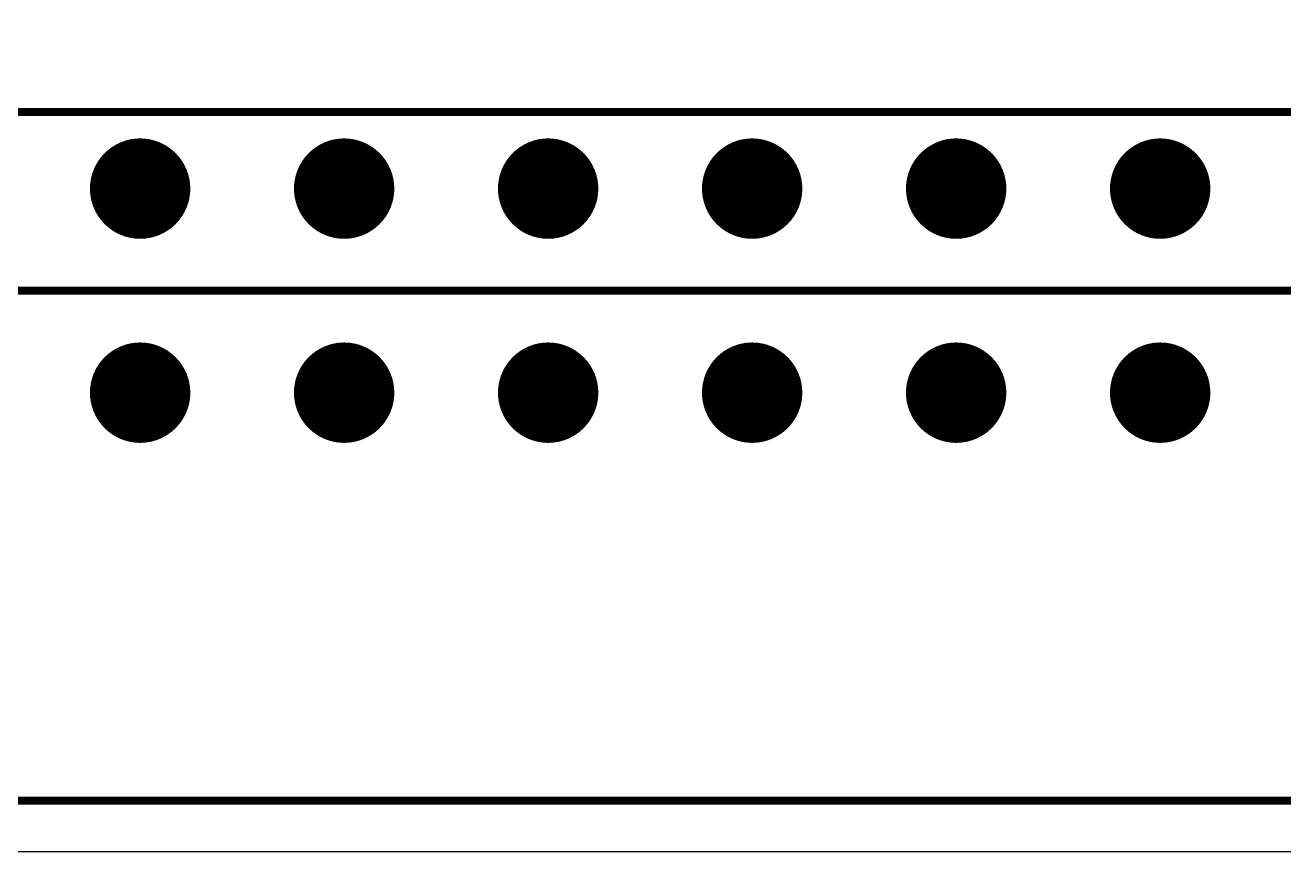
# Model space of a CAD drawing. Extents: x 25 to 880, y 8 to 306.
# Drawn here: x 275.59 to 314.77, y 122.9 to 148.62 of the extents above; entities that cross this region are included whole.
import ezdxf

# ---------------------------------------------------------------- set-up
doc = ezdxf.new("R2010")
doc.units = 0
doc.header["$MEASUREMENT"] = 0
doc.layers.add('BOARD', color=7, linetype='Continuous')
doc.layers.add('TOP', color=7, linetype='Continuous')

msp = doc.modelspace()

# ---------------------------------------------------------------- linework, layer by layer
at = {"layer": 'BOARD'}
msp.add_lwpolyline([(63.2722, 251.484), (354.4197, 251.484), (354.4197, 122.8965), (63.2722, 122.8965)], close=True, dxfattribs=at)
at = {"layer": 'TOP', "const_width": 0.25}
for points in [[(329.1785, 145.9153), (222.816, 145.9153), (222.816, 124.484), (329.1785, 124.484)], [(222.816, 140.359), (329.1785, 140.359), (329.1785, 124.484), (222.816, 124.484)]]:
    msp.add_lwpolyline(points, close=True, dxfattribs=at)
at = {"layer": 'TOP', "const_width": 0.125}
for points in [[(277.6722, 143.534, 1), (280.6722, 143.534, 1)], [(284.0222, 143.534, 1), (287.0222, 143.534, 1)], [(290.3722, 143.534, 1), (293.3722, 143.534, 1)], [(296.7222, 143.534, 1), (299.7222, 143.534, 1)], [(303.0722, 143.534, 1), (306.0722, 143.534, 1)], [(309.4222, 143.534, 1), (312.4222, 143.534, 1)], [(277.6722, 137.184, 1), (280.6722, 137.184, 1)], [(284.0222, 137.184, 1), (287.0222, 137.184, 1)], [(290.3722, 137.184, 1), (293.3722, 137.184, 1)], [(296.7222, 137.184, 1), (299.7222, 137.184, 1)], [(303.0722, 137.184, 1), (306.0722, 137.184, 1)], [(309.4222, 137.184, 1), (312.4222, 137.184, 1)]]:
    msp.add_lwpolyline(points, format="xyb", close=True, dxfattribs=at)
at = {"layer": 'TOP'}
for points, const_width in [([(278.5535, 144.9003), (278.5535, 142.1678)], 0.125), ([(278.6785, 144.9503), (278.6785, 142.1178)], 0.125), ([(278.8035, 144.9878), (278.8035, 142.0803)], 0.125), ([(278.9285, 145.014), (278.9285, 142.054)], 0.125), ([(279.0535, 145.029), (279.0535, 142.039)], 0.125), ([(279.1785, 145.0328), (279.1785, 142.0353)], 0.125), ([(279.3035, 145.0278), (279.3035, 142.0403)], 0.125), ([(279.4285, 145.0115), (279.4285, 142.0565)], 0.125), ([(279.5535, 144.984), (279.5535, 142.084)], 0.125), ([(279.6785, 144.9453), (279.6785, 142.1228)], 0.125), ([(279.8035, 144.894), (279.8035, 142.174)], 0.125), ([(284.9285, 144.9103), (284.9285, 142.1578)], 0.125), ([(285.0535, 144.9578), (285.0535, 142.1103)], 0.125), ([(285.1785, 144.994), (285.1785, 142.074)], 0.125), ([(285.3035, 145.0178), (285.3035, 142.0503)], 0.125), ([(285.4285, 145.0303), (285.4285, 142.0378)], 0.125), ([(285.5535, 145.0328), (285.5535, 142.0353)], 0.125), ([(285.6785, 145.0253), (285.6785, 142.0428)], 0.125), ([(285.8035, 145.0065), (285.8035, 142.0615)], 0.125), ([(285.9285, 144.9778), (285.9285, 142.0903)], 0.125), ([(286.0535, 144.9365), (286.0535, 142.1315)], 0.125), ([(291.3035, 144.9215), (291.3035, 142.1465)], 0.125), ([(291.4285, 144.9665), (291.4285, 142.1015)], 0.125), ([(291.5535, 144.999), (291.5535, 142.069)], 0.125), ([(291.6785, 145.0203), (291.6785, 142.0478)], 0.125), ([(291.8035, 145.0315), (291.8035, 142.0365)], 0.125), ([(291.9285, 145.0328), (291.9285, 142.0353)], 0.125), ([(292.0535, 145.0228), (292.0535, 142.0453)], 0.125), ([(292.1785, 145.0015), (292.1785, 142.0665)], 0.125), ([(292.3035, 144.9703), (292.3035, 142.0978)], 0.125), ([(292.4285, 144.9265), (292.4285, 142.1415)], 0.125), ([(297.6785, 144.9315), (297.6785, 142.1365)], 0.125), ([(297.8035, 144.974), (297.8035, 142.094)], 0.125), ([(297.9285, 145.004), (297.9285, 142.064)], 0.125), ([(298.0535, 145.024), (298.0535, 142.044)], 0.125), ([(298.1785, 145.0328), (298.1785, 142.0353)], 0.125), ([(298.3035, 145.0315), (298.3035, 142.0365)], 0.125), ([(298.4285, 145.019), (298.4285, 142.049)], 0.125), ([(298.5535, 144.9965), (298.5535, 142.0715)], 0.125), ([(298.6785, 144.9628), (298.6785, 142.1053)], 0.125), ([(298.8035, 144.9165), (298.8035, 142.1515)], 0.125), ([(304.0535, 144.9403), (304.0535, 142.1278)], 0.125), ([(304.1785, 144.9803), (304.1785, 142.0878)], 0.125), ([(304.3035, 145.009), (304.3035, 142.059)], 0.125), ([(304.4285, 145.0265), (304.4285, 142.0415)], 0.125), ([(304.5535, 145.0328), (304.5535, 142.0353)], 0.125), ([(304.6785, 145.029), (304.6785, 142.039)], 0.125), ([(304.8035, 145.0153), (304.8035, 142.0528)], 0.125), ([(304.9285, 144.9903), (304.9285, 142.0778)], 0.125), ([(305.0535, 144.954), (305.0535, 142.114)], 0.125), ([(305.1785, 144.9053), (305.1785, 142.1628)], 0.125), ([(310.3035, 144.9003), (310.3035, 142.1678)], 0.125), ([(310.4285, 144.9503), (310.4285, 142.1178)], 0.125), ([(310.5535, 144.9878), (310.5535, 142.0803)], 0.125), ([(310.6785, 145.014), (310.6785, 142.054)], 0.125), ([(310.8035, 145.029), (310.8035, 142.039)], 0.125), ([(310.9285, 145.0328), (310.9285, 142.0353)], 0.125), ([(311.0535, 145.0278), (311.0535, 142.0403)], 0.125), ([(311.1785, 145.0115), (311.1785, 142.0565)], 0.125), ([(311.3035, 144.984), (311.3035, 142.084)], 0.125), ([(311.4285, 144.9453), (311.4285, 142.1228)], 0.125), ([(311.5535, 144.894), (311.5535, 142.174)], 0.125), ([(278.0535, 144.5328), (278.0535, 142.5353)], 0.125), ([(278.1785, 144.6565), (278.1785, 142.4115)], 0.125), ([(278.3035, 144.7565), (278.3035, 142.3115)], 0.125), ([(278.4285, 144.8365), (278.4285, 142.2315)], 0.125), ([(279.9285, 144.829), (279.9285, 142.239)], 0.125), ([(280.0535, 144.7478), (280.0535, 142.3203)], 0.125), ([(280.1785, 144.6453), (280.1785, 142.4228)], 0.125), ([(280.3035, 144.519), (280.3035, 142.549)], 0.125), ([(284.4285, 144.5603), (284.4285, 142.5078)], 0.125), ([(284.5535, 144.679), (284.5535, 142.389)], 0.125), ([(284.6785, 144.774), (284.6785, 142.294)], 0.125), ([(284.8035, 144.8503), (284.8035, 142.2178)], 0.125), ([(286.1785, 144.8828), (286.1785, 142.1853)], 0.125), ([(286.3035, 144.814), (286.3035, 142.254)], 0.125), ([(286.4285, 144.729), (286.4285, 142.339)], 0.125), ([(286.5535, 144.6228), (286.5535, 142.4453)], 0.125), ([(290.8035, 144.5865), (290.8035, 142.4815)], 0.125), ([(290.9285, 144.699), (290.9285, 142.369)], 0.125), ([(291.0535, 144.7903), (291.0535, 142.2778)], 0.125), ([(291.1785, 144.8628), (291.1785, 142.2053)], 0.125), ([(292.5535, 144.8703), (292.5535, 142.1978)], 0.125), ([(292.6785, 144.7978), (292.6785, 142.2703)], 0.125), ([(292.8035, 144.709), (292.8035, 142.359)], 0.125), ([(292.9285, 144.599), (292.9285, 142.469)], 0.125), ([(297.1785, 144.6103), (297.1785, 142.4578)], 0.125), ([(297.3035, 144.719), (297.3035, 142.349)], 0.125), ([(297.4285, 144.8065), (297.4285, 142.2615)], 0.125), ([(297.5535, 144.8765), (297.5535, 142.1915)], 0.125), ([(298.9285, 144.8565), (298.9285, 142.2115)], 0.125), ([(299.0535, 144.7815), (299.0535, 142.2865)], 0.125), ([(299.1785, 144.689), (299.1785, 142.379)], 0.125), ([(299.3035, 144.5728), (299.3035, 142.4953)], 0.125), ([(303.4285, 144.504), (303.4285, 142.564)], 0.125), ([(303.5535, 144.634), (303.5535, 142.434)], 0.125), ([(303.6785, 144.7378), (303.6785, 142.3303)], 0.125), ([(303.8035, 144.8215), (303.8035, 142.2465)], 0.125), ([(303.9285, 144.8878), (303.9285, 142.1803)], 0.125), ([(305.3035, 144.8428), (305.3035, 142.2253)], 0.125), ([(305.4285, 144.7653), (305.4285, 142.3028)], 0.125), ([(305.5535, 144.6678), (305.5535, 142.4003)], 0.125), ([(305.6785, 144.5465), (305.6785, 142.5215)], 0.125), ([(309.8035, 144.5328), (309.8035, 142.5353)], 0.125), ([(309.9285, 144.6565), (309.9285, 142.4115)], 0.125), ([(310.0535, 144.7565), (310.0535, 142.3115)], 0.125), ([(310.1785, 144.8365), (310.1785, 142.2315)], 0.125), ([(311.6785, 144.829), (311.6785, 142.239)], 0.125), ([(311.8035, 144.7478), (311.8035, 142.3203)], 0.125), ([(311.9285, 144.6453), (311.9285, 142.4228)], 0.125), ([(312.0535, 144.519), (312.0535, 142.549)], 0.125), ([(277.8035, 144.1465), (277.8035, 142.9215)], 0.125), ([(277.9285, 144.3715), (277.9285, 142.6965)], 0.125), ([(280.4285, 144.3528), (280.4285, 142.7153)], 0.125), ([(280.5535, 144.1178), (280.5535, 142.9503)], 0.125), ([(284.1785, 144.2003), (284.1785, 142.8678)], 0.125), ([(284.3035, 144.4078), (284.3035, 142.6603)], 0.125), ([(286.6785, 144.489), (286.6785, 142.579)], 0.125), ([(286.8035, 144.3128), (286.8035, 142.7553)], 0.125), ([(290.5535, 144.2478), (290.5535, 142.8203)], 0.125), ([(290.6785, 144.4415), (290.6785, 142.6265)], 0.125), ([(293.0535, 144.4578), (293.0535, 142.6103)], 0.125), ([(293.1785, 144.2703), (293.1785, 142.7978)], 0.125), ([(296.9285, 144.2928), (296.9285, 142.7753)], 0.125), ([(297.0535, 144.474), (297.0535, 142.594)], 0.125), ([(299.4285, 144.4253), (299.4285, 142.6428)], 0.125), ([(299.5535, 144.224), (299.5535, 142.844)], 0.125), ([(303.3035, 144.334), (303.3035, 142.734)], 0.125), ([(305.8035, 144.3903), (305.8035, 142.6778)], 0.125), ([(305.9285, 144.174), (305.9285, 142.894)], 0.125), ([(309.5535, 144.1465), (309.5535, 142.9215)], 0.125), ([(309.6785, 144.3715), (309.6785, 142.6965)], 0.125), ([(312.1785, 144.3528), (312.1785, 142.7153)], 0.125), ([(312.3035, 144.1178), (312.3035, 142.9503)], 0.125), ([(284.0535, 143.8378), (284.0535, 143.2303)], 0.125), ([(286.9285, 144.0553), (286.9285, 143.0128)], 0.125), ([(290.4285, 143.9403), (290.4285, 143.1278)], 0.125), ([(293.3035, 143.9828), (293.3035, 143.0853)], 0.125), ([(296.8035, 144.0203), (296.8035, 143.0478)], 0.125), ([(299.6785, 143.8928), (299.6785, 143.1753)], 0.125), ([(303.1785, 144.0878), (303.1785, 142.9803)], 0.125), ([(306.0535, 143.7703), (306.0535, 143.2978)], 0.125), ([(277.6785, 143.6703), (277.6785, 143.3978)], 0.125), ([(309.4285, 143.6703), (309.4285, 143.3978)], 0.125), ([(329.1785, 140.359), (222.816, 140.359)], 0.25), ([(278.8035, 138.6378), (278.8035, 135.7303)], 0.125), ([(278.9285, 138.664), (278.9285, 135.704)], 0.125), ([(279.0535, 138.679), (279.0535, 135.689)], 0.125), ([(279.1785, 138.6828), (279.1785, 135.6853)], 0.125), ([(279.3035, 138.6778), (279.3035, 135.6903)], 0.125), ([(279.4285, 138.6615), (279.4285, 135.7065)], 0.125), ([(279.5535, 138.634), (279.5535, 135.734)], 0.125), ([(285.1785, 138.644), (285.1785, 135.724)], 0.125), ([(285.3035, 138.6678), (285.3035, 135.7003)], 0.125), ([(285.4285, 138.6803), (285.4285, 135.6878)], 0.125), ([(285.5535, 138.6828), (285.5535, 135.6853)], 0.125), ([(285.6785, 138.6753), (285.6785, 135.6928)], 0.125), ([(285.8035, 138.6565), (285.8035, 135.7115)], 0.125), ([(285.9285, 138.6278), (285.9285, 135.7403)], 0.125), ([(291.5535, 138.649), (291.5535, 135.719)], 0.125), ([(291.6785, 138.6703), (291.6785, 135.6978)], 0.125), ([(291.8035, 138.6815), (291.8035, 135.6865)], 0.125), ([(291.9285, 138.6828), (291.9285, 135.6853)], 0.125), ([(292.0535, 138.6728), (292.0535, 135.6953)], 0.125), ([(292.1785, 138.6515), (292.1785, 135.7165)], 0.125), ([(297.9285, 138.654), (297.9285, 135.714)], 0.125), ([(298.0535, 138.674), (298.0535, 135.694)], 0.125), ([(298.1785, 138.6828), (298.1785, 135.6853)], 0.125), ([(298.3035, 138.6815), (298.3035, 135.6865)], 0.125), ([(298.4285, 138.669), (298.4285, 135.699)], 0.125), ([(298.5535, 138.6465), (298.5535, 135.7215)], 0.125), ([(304.1785, 138.6303), (304.1785, 135.7378)], 0.125), ([(304.3035, 138.659), (304.3035, 135.709)], 0.125), ([(304.4285, 138.6765), (304.4285, 135.6915)], 0.125), ([(304.5535, 138.6828), (304.5535, 135.6853)], 0.125), ([(304.6785, 138.679), (304.6785, 135.689)], 0.125), ([(304.8035, 138.6653), (304.8035, 135.7028)], 0.125), ([(304.9285, 138.6403), (304.9285, 135.7278)], 0.125), ([(310.5535, 138.6378), (310.5535, 135.7303)], 0.125), ([(310.6785, 138.664), (310.6785, 135.704)], 0.125), ([(310.8035, 138.679), (310.8035, 135.689)], 0.125), ([(310.9285, 138.6828), (310.9285, 135.6853)], 0.125), ([(311.0535, 138.6778), (311.0535, 135.6903)], 0.125), ([(311.1785, 138.6615), (311.1785, 135.7065)], 0.125), ([(311.3035, 138.634), (311.3035, 135.734)], 0.125), ([(278.1785, 138.3065), (278.1785, 136.0615)], 0.125), ([(278.3035, 138.4065), (278.3035, 135.9615)], 0.125), ([(278.4285, 138.4865), (278.4285, 135.8815)], 0.125), ([(278.5535, 138.5503), (278.5535, 135.8178)], 0.125), ([(278.6785, 138.6003), (278.6785, 135.7678)], 0.125), ([(279.6785, 138.5953), (279.6785, 135.7728)], 0.125), ([(279.8035, 138.544), (279.8035, 135.824)], 0.125), ([(279.9285, 138.479), (279.9285, 135.889)], 0.125), ([(280.0535, 138.3978), (280.0535, 135.9703)], 0.125), ([(280.1785, 138.2953), (280.1785, 136.0728)], 0.125), ([(284.5535, 138.329), (284.5535, 136.039)], 0.125), ([(284.6785, 138.424), (284.6785, 135.944)], 0.125), ([(284.8035, 138.5003), (284.8035, 135.8678)], 0.125), ([(284.9285, 138.5603), (284.9285, 135.8078)], 0.125), ([(285.0535, 138.6078), (285.0535, 135.7603)], 0.125), ([(286.0535, 138.5865), (286.0535, 135.7815)], 0.125), ([(286.1785, 138.5328), (286.1785, 135.8353)], 0.125), ([(286.3035, 138.464), (286.3035, 135.904)], 0.125), ([(286.4285, 138.379), (286.4285, 135.989)], 0.125), ([(286.5535, 138.2728), (286.5535, 136.0953)], 0.125), ([(290.8035, 138.2365), (290.8035, 136.1315)], 0.125), ([(290.9285, 138.349), (290.9285, 136.019)], 0.125), ([(291.0535, 138.4403), (291.0535, 135.9278)], 0.125), ([(291.1785, 138.5128), (291.1785, 135.8553)], 0.125), ([(291.3035, 138.5715), (291.3035, 135.7965)], 0.125), ([(291.4285, 138.6165), (291.4285, 135.7515)], 0.125), ([(292.3035, 138.6203), (292.3035, 135.7478)], 0.125), ([(292.4285, 138.5765), (292.4285, 135.7915)], 0.125), ([(292.5535, 138.5203), (292.5535, 135.8478)], 0.125), ([(292.6785, 138.4478), (292.6785, 135.9203)], 0.125), ([(292.8035, 138.359), (292.8035, 136.009)], 0.125), ([(292.9285, 138.249), (292.9285, 136.119)], 0.125), ([(297.1785, 138.2603), (297.1785, 136.1078)], 0.125), ([(297.3035, 138.369), (297.3035, 135.999)], 0.125), ([(297.4285, 138.4565), (297.4285, 135.9115)], 0.125), ([(297.5535, 138.5265), (297.5535, 135.8415)], 0.125), ([(297.6785, 138.5815), (297.6785, 135.7865)], 0.125), ([(297.8035, 138.624), (297.8035, 135.744)], 0.125), ([(298.6785, 138.6128), (298.6785, 135.7553)], 0.125), ([(298.8035, 138.5665), (298.8035, 135.8015)], 0.125), ([(298.9285, 138.5065), (298.9285, 135.8615)], 0.125), ([(299.0535, 138.4315), (299.0535, 135.9365)], 0.125), ([(299.1785, 138.339), (299.1785, 136.029)], 0.125), ([(303.5535, 138.284), (303.5535, 136.084)], 0.125), ([(303.6785, 138.3878), (303.6785, 135.9803)], 0.125), ([(303.8035, 138.4715), (303.8035, 135.8965)], 0.125), ([(303.9285, 138.5378), (303.9285, 135.8303)], 0.125), ([(304.0535, 138.5903), (304.0535, 135.7778)], 0.125), ([(305.0535, 138.604), (305.0535, 135.764)], 0.125), ([(305.1785, 138.5553), (305.1785, 135.8128)], 0.125), ([(305.3035, 138.4928), (305.3035, 135.8753)], 0.125), ([(305.4285, 138.4153), (305.4285, 135.9528)], 0.125), ([(305.5535, 138.3178), (305.5535, 136.0503)], 0.125), ([(309.9285, 138.3065), (309.9285, 136.0615)], 0.125), ([(310.0535, 138.4065), (310.0535, 135.9615)], 0.125), ([(310.1785, 138.4865), (310.1785, 135.8815)], 0.125), ([(310.3035, 138.5503), (310.3035, 135.8178)], 0.125), ([(310.4285, 138.6003), (310.4285, 135.7678)], 0.125), ([(311.4285, 138.5953), (311.4285, 135.7728)], 0.125), ([(311.5535, 138.544), (311.5535, 135.824)], 0.125), ([(311.6785, 138.479), (311.6785, 135.889)], 0.125), ([(311.8035, 138.3978), (311.8035, 135.9703)], 0.125), ([(311.9285, 138.2953), (311.9285, 136.0728)], 0.125), ([(277.9285, 138.0215), (277.9285, 136.3465)], 0.125), ([(278.0535, 138.1828), (278.0535, 136.1853)], 0.125), ([(280.3035, 138.169), (280.3035, 136.199)], 0.125), ([(280.4285, 138.0028), (280.4285, 136.3653)], 0.125), ([(284.1785, 137.8503), (284.1785, 136.5178)], 0.125), ([(284.3035, 138.0578), (284.3035, 136.3103)], 0.125), ([(284.4285, 138.2103), (284.4285, 136.1578)], 0.125), ([(286.6785, 138.139), (286.6785, 136.229)], 0.125), ([(286.8035, 137.9628), (286.8035, 136.4053)], 0.125), ([(290.5535, 137.8978), (290.5535, 136.4703)], 0.125), ([(290.6785, 138.0915), (290.6785, 136.2765)], 0.125), ([(293.0535, 138.1078), (293.0535, 136.2603)], 0.125), ([(293.1785, 137.9203), (293.1785, 136.4478)], 0.125), ([(296.9285, 137.9428), (296.9285, 136.4253)], 0.125), ([(297.0535, 138.124), (297.0535, 136.244)], 0.125), ([(299.3035, 138.2228), (299.3035, 136.1453)], 0.125), ([(299.4285, 138.0753), (299.4285, 136.2928)], 0.125), ([(299.5535, 137.874), (299.5535, 136.494)], 0.125), ([(303.3035, 137.984), (303.3035, 136.384)], 0.125), ([(303.4285, 138.154), (303.4285, 136.214)], 0.125), ([(305.6785, 138.1965), (305.6785, 136.1715)], 0.125), ([(305.8035, 138.0403), (305.8035, 136.3278)], 0.125), ([(309.6785, 138.0215), (309.6785, 136.3465)], 0.125), ([(309.8035, 138.1828), (309.8035, 136.1853)], 0.125), ([(312.0535, 138.169), (312.0535, 136.199)], 0.125), ([(312.1785, 138.0028), (312.1785, 136.3653)], 0.125), ([(277.8035, 137.7965), (277.8035, 136.5715)], 0.125), ([(280.5535, 137.7678), (280.5535, 136.6003)], 0.125), ([(284.0535, 137.4878), (284.0535, 136.8803)], 0.125), ([(286.9285, 137.7053), (286.9285, 136.6628)], 0.125), ([(290.4285, 137.5903), (290.4285, 136.7778)], 0.125), ([(293.3035, 137.6328), (293.3035, 136.7353)], 0.125), ([(296.8035, 137.6703), (296.8035, 136.6978)], 0.125), ([(299.6785, 137.5428), (299.6785, 136.8253)], 0.125), ([(303.1785, 137.7378), (303.1785, 136.6303)], 0.125), ([(305.9285, 137.824), (305.9285, 136.544)], 0.125), ([(309.5535, 137.7965), (309.5535, 136.5715)], 0.125), ([(312.3035, 137.7678), (312.3035, 136.6003)], 0.125), ([(277.6785, 137.3203), (277.6785, 137.0478)], 0.125), ([(306.0535, 137.4203), (306.0535, 136.9478)], 0.125), ([(309.4285, 137.3203), (309.4285, 137.0478)], 0.125)]:
    msp.add_lwpolyline(points, dxfattribs=dict(at, const_width=const_width))

doc.saveas('drawing.dxf')
